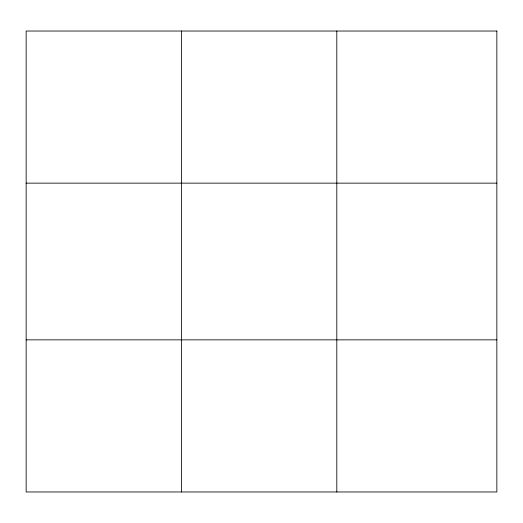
<?xml version="1.0" encoding="UTF-8"?>
<svg xmlns="http://www.w3.org/2000/svg" width="523" height="523" viewBox="0 0 523 523"><rect width="100%" height="100%" fill="white"/><g stroke="black" fill="none" stroke-linecap="round" stroke-linejoin="round"><path stroke-width="0.78" d="M181.481 31.027L181.481 491.973M336.812 31.027L336.812 491.973M26.15 183.142L496.85 183.142M26.15 339.858L496.85 339.858M496.85 31.027L496.85 491.973L26.15 491.973L26.15 31.027L496.85 31.027"/></g></svg>
